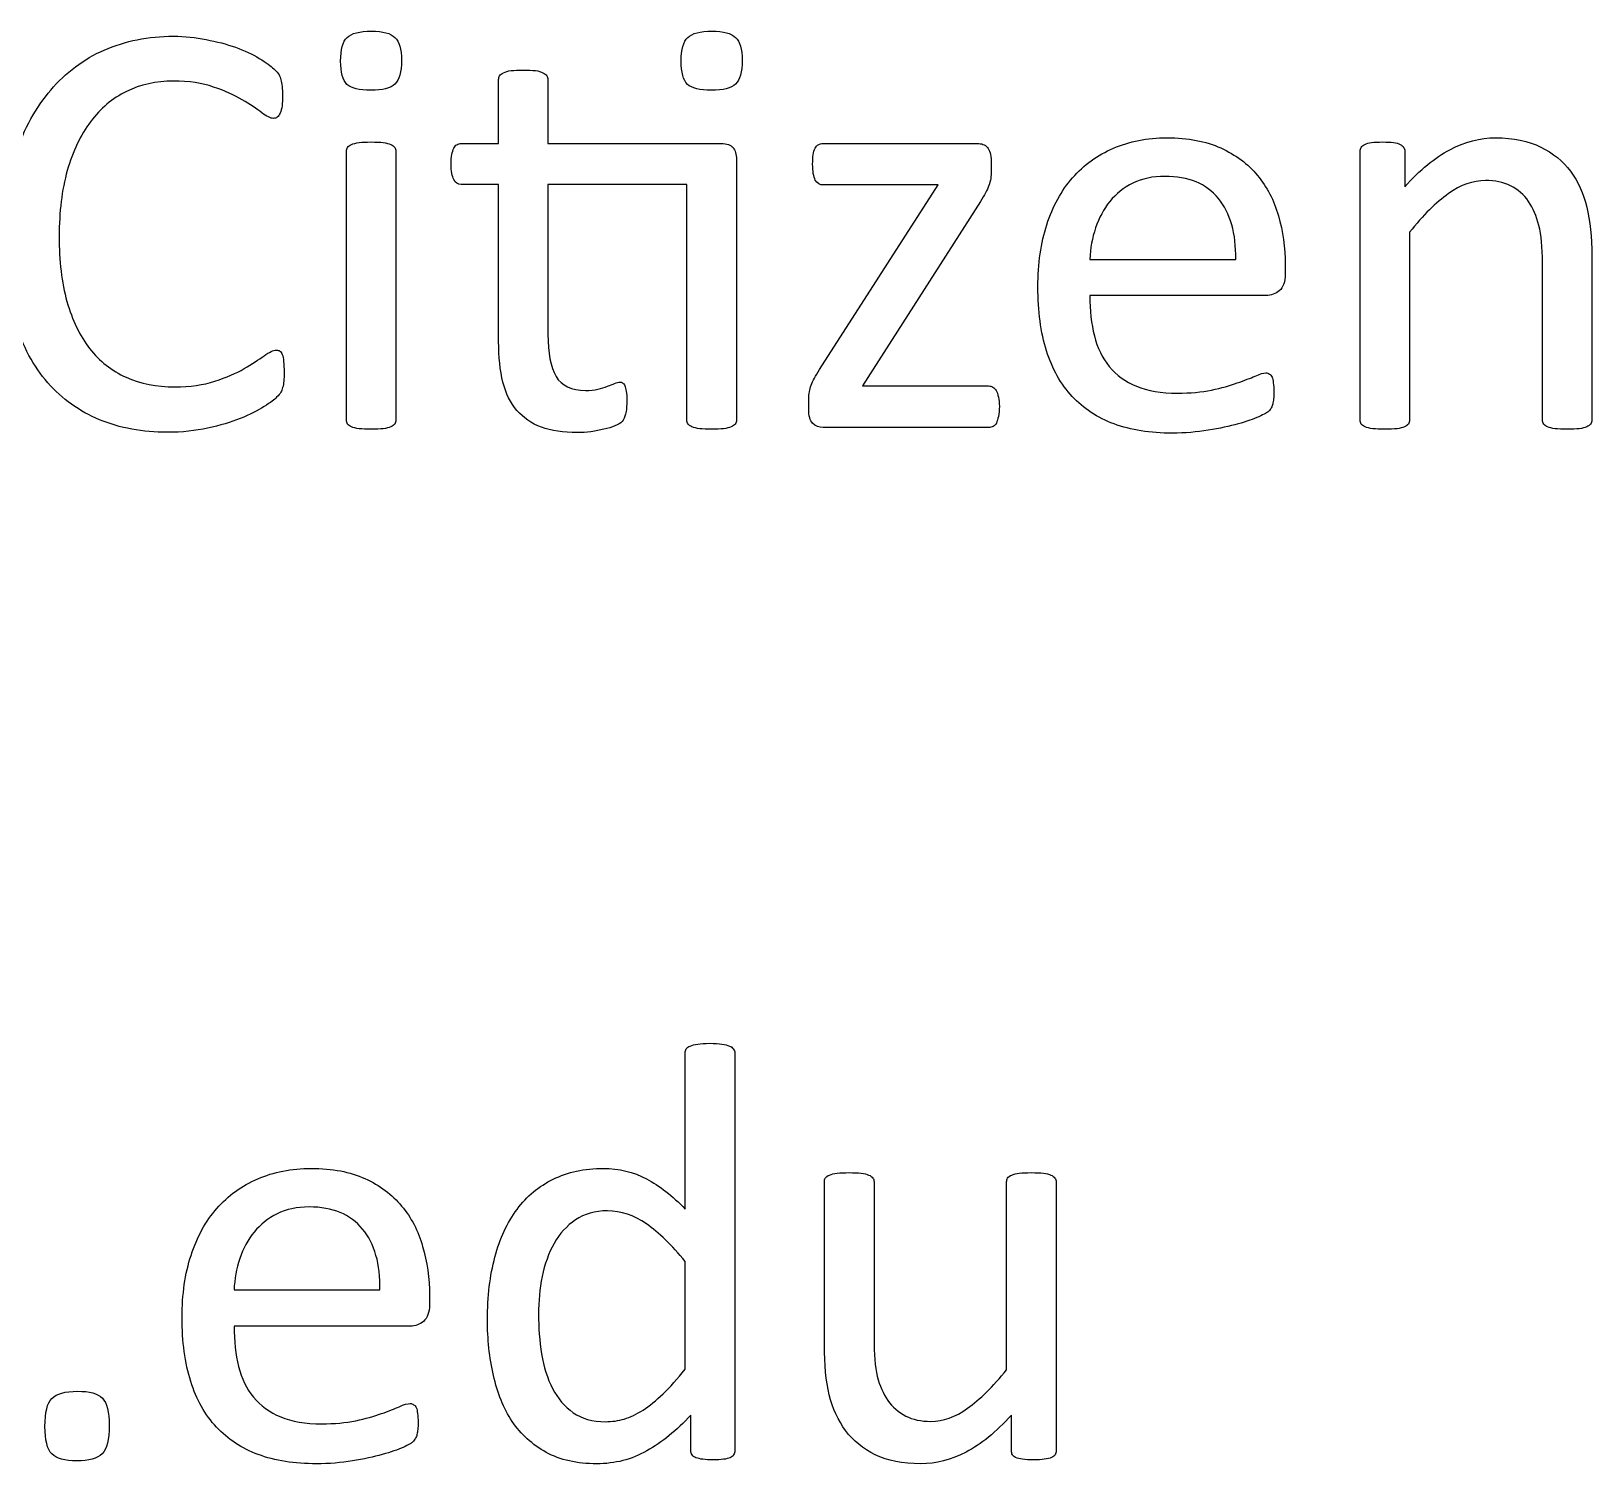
# Model space of a CAD drawing. Header units: millimetres. Extents: x 17.6 to 67.9, y 12.5 to 44.1.
# Drawn here: x 48.48 to 57.48, y 20.86 to 29.13 of the extents above; entities that cross this region are included whole.
import ezdxf

# ---------------------------------------------------------------- set-up
doc = ezdxf.new("R2010")
doc.units = ezdxf.units.MM
doc.layers.get('0').update_dxf_attribs({"linetype": 'CONTINUOUS'})

msp = doc.modelspace()

# ---------------------------------------------------------------- linework, layer by layer
at = {"color": 7}
for points in [[(50.616819, 28.959089)], [(52.58052, 28.959089)], [(52.000024, 28.480222)], [(54.063612, 26.962665)], [(48.931238, 21.085023)]]:
    msp.add_lwpolyline(points, close=True, dxfattribs=at)
for points in [[(50.961423, 28.480219), (51.176741, 28.480219), (51.176741, 28.848843)], [(51.460922, 28.848843), (51.460922, 28.480219), (52.458219, 28.480222)], [(50.299907, 26.885147), (50.299907, 28.435436)], [(50.58409, 28.435436), (50.58409, 26.885147)], [(53.047329, 28.480223), (53.936163, 28.480223)], [(56.144544, 26.885147), (56.144544, 28.435436)], [(56.401174, 28.435436), (56.401174, 28.230453)], [(52.547788, 28.388926), (52.547788, 26.885146)], [(54.017125, 28.378594), (54.017125, 28.323473)], [(51.17673, 27.338174), (51.17673, 28.244232), (50.95969, 28.244232)], [(52.261887, 26.885146), (52.261887, 28.244233), (51.460903, 28.244233), (51.460903, 27.379516)], [(53.026663, 27.17626), (53.710513, 28.240791), (53.047332, 28.240791)], [(53.955112, 28.146051), (53.274707, 27.081519), (54.00162, 27.081519)], [(56.428728, 27.968627), (56.428728, 26.885147)], [(54.585558, 27.811875), (55.426161, 27.811875)], [(57.479486, 27.830823), (57.479433, 26.885147)], [(55.711956, 27.779145), (55.712101, 27.727471)], [(57.195255, 26.885147), (57.195255, 27.792927)], [(55.60186, 27.603448), (54.585558, 27.603448)], [(49.939721, 27.157307), (49.939859, 27.157309)], [(52.96465, 26.947161), (52.96465, 27.005728)], [(54.00161, 26.842085), (53.047321, 26.842085)], [(52.252341, 22.333867), (52.252341, 23.234757)], [(52.538266, 23.234757), (52.538244, 20.94033)], [(53.055037, 21.55011), (53.055037, 22.490618)], [(53.340937, 22.490618), (53.340937, 21.588006)], [(54.105742, 21.40714), (54.105742, 22.490618)], [(54.391667, 22.490618), (54.391701, 20.94033)], [(52.252307, 21.410584), (52.252301, 22.030699)], [(49.651262, 21.867058), (50.491862, 21.867058)], [(50.777662, 21.834353), (50.777805, 21.782653)], [(50.667561, 21.65863), (49.651262, 21.65863)], [(52.28507, 20.94033), (52.28507, 21.145313)], [(54.133349, 20.94033), (54.133349, 21.145313)]]:
    msp.add_lwpolyline(points, dxfattribs=at)
for points in [[(48.902772, 29.019377), (49.023349, 29.072202), (49.156559, 29.098614), (49.302401, 29.098614)], [(49.302401, 29.098614), (49.366711, 29.098614), (49.429297, 29.092299), (49.49016, 29.079667)], [(49.49016, 29.079667), (49.551023, 29.068185), (49.607293, 29.053256), (49.658969, 29.034881)], [(50.265421, 28.955644), (50.265421, 29.022249), (50.278053, 29.06761), (50.303317, 29.091725)], [(50.303317, 29.091725), (50.328581, 29.115841), (50.37509, 29.127898), (50.442842, 29.127898)], [(50.442842, 29.127898), (50.509447, 29.127898), (50.554807, 29.115841), (50.578923, 29.091725)], [(50.578923, 29.091725), (50.604187, 29.068758), (50.616819, 29.024546), (50.616819, 28.959089)], [(52.229121, 28.955644), (52.229121, 29.022249), (52.241753, 29.06761), (52.267017, 29.091725)], [(52.267017, 29.091725), (52.292282, 29.115841), (52.33879, 29.127898), (52.406543, 29.127898)], [(52.406543, 29.127898), (52.473147, 29.127898), (52.518507, 29.115841), (52.542623, 29.091725)], [(52.542623, 29.091725), (52.567887, 29.068758), (52.58052, 29.024546), (52.58052, 28.959089)], [(48.594437, 28.788557), (48.680564, 28.889612), (48.783342, 28.966553), (48.902772, 29.019377)], [(49.658969, 29.034881), (49.710644, 29.016508), (49.756578, 28.995263), (49.796772, 28.971147)], [(49.796772, 28.971147), (49.836964, 28.947032), (49.864525, 28.926935), (49.879454, 28.910858)], [(49.879454, 28.910858), (49.895524, 28.895929), (49.905858, 28.884445), (49.910458, 28.876407)], [(50.301595, 28.821286), (50.277479, 28.845401), (50.265421, 28.890188), (50.265421, 28.955644)], [(50.616819, 28.959089), (50.616819, 28.892484), (50.604187, 28.847124), (50.578923, 28.823008)], [(51.1819, 28.871238), (51.186486, 28.878127), (51.193948, 28.883869), (51.204284, 28.888462)], [(51.204284, 28.888462), (51.215767, 28.894204), (51.230696, 28.898223), (51.24907, 28.900519)], [(51.24907, 28.900519), (51.267445, 28.902816), (51.290412, 28.903964), (51.317973, 28.903964)], [(51.317973, 28.903964), (51.346682, 28.903964), (51.370223, 28.902816), (51.388595, 28.900519)], [(51.388595, 28.900519), (51.40697, 28.898223), (51.421324, 28.894204), (51.431659, 28.888462)], [(51.431659, 28.888462), (51.441995, 28.883869), (51.449457, 28.878127), (51.454043, 28.871238)], [(52.265295, 28.821286), (52.241179, 28.845401), (52.229121, 28.890188), (52.229121, 28.955644)], [(52.58052, 28.959089), (52.58052, 28.892484), (52.567887, 28.847124), (52.542623, 28.823008)], [(49.300676, 28.840233), (49.201917, 28.840233), (49.111771, 28.820137), (49.030237, 28.779944)], [(49.533221, 28.805782), (49.468911, 28.82875), (49.391396, 28.840233), (49.300676, 28.840233)], [(49.698585, 28.731713), (49.653798, 28.759274), (49.598677, 28.783964), (49.533221, 28.805782)], [(49.910458, 28.876407), (49.915044, 28.868369), (49.918493, 28.858608), (49.920804, 28.847124)], [(49.920804, 28.847124), (49.924243, 28.83679), (49.926536, 28.824158), (49.927683, 28.809228)], [(49.927683, 28.809228), (49.929976, 28.794299), (49.931122, 28.776499), (49.931122, 28.755829)], [(50.439397, 28.786835), (50.372793, 28.786835), (50.326859, 28.798318), (50.301595, 28.821286)], [(50.578923, 28.823008), (50.553659, 28.798893), (50.50715, 28.786835), (50.439397, 28.786835)], [(51.176741, 28.848843), (51.176741, 28.856881), (51.178461, 28.864346), (51.1819, 28.871238)], [(51.454043, 28.871238), (51.458629, 28.864348), (51.460922, 28.856883), (51.460922, 28.848843)], [(52.403098, 28.786835), (52.336493, 28.786835), (52.290559, 28.798318), (52.265295, 28.821286)], [(52.542623, 28.823008), (52.517359, 28.798893), (52.470851, 28.786835), (52.403098, 28.786835)], [(48.392898, 28.421655), (48.44113, 28.566348), (48.50831, 28.688649), (48.594437, 28.788557)], [(49.030237, 28.779944), (48.949852, 28.7409), (48.88095, 28.682908), (48.823532, 28.605967)], [(49.810549, 28.657644), (49.78184, 28.680611), (49.744519, 28.705301), (49.698585, 28.731713)], [(49.931122, 28.755829), (49.931122, 28.732862), (49.929976, 28.71334), (49.927683, 28.697263)], [(49.877729, 28.624915), (49.86166, 28.624915), (49.839267, 28.635825), (49.810549, 28.657644)], [(49.900113, 28.631805), (49.894363, 28.627212), (49.886902, 28.624915), (49.877729, 28.624915)], [(49.917338, 28.655922), (49.912751, 28.645587), (49.90701, 28.637548), (49.900113, 28.631805)], [(49.927683, 28.697263), (49.92539, 28.681187), (49.921941, 28.667406), (49.917338, 28.655922)], [(48.823532, 28.605967), (48.766113, 28.529027), (48.721327, 28.434861), (48.689173, 28.32347)], [(50.299907, 28.435436), (50.299907, 28.443474), (50.301626, 28.450938), (50.305066, 28.457828)], [(50.305066, 28.457828), (50.309652, 28.464718), (50.317113, 28.470459), (50.32745, 28.475052)], [(50.32745, 28.475052), (50.338933, 28.479645), (50.353861, 28.48309), (50.372236, 28.485387)], [(50.372236, 28.485387), (50.39061, 28.487683), (50.413578, 28.488832), (50.441138, 28.488832)], [(50.441138, 28.488832), (50.469847, 28.488832), (50.493389, 28.487683), (50.511764, 28.485387)], [(50.511764, 28.485387), (50.530136, 28.48309), (50.544491, 28.479645), (50.554827, 28.475052)], [(50.554827, 28.475052), (50.565164, 28.470459), (50.572625, 28.464718), (50.577211, 28.457828)], [(50.577211, 28.457828), (50.581797, 28.450938), (50.58409, 28.443474), (50.58409, 28.435436)], [(50.906284, 28.416486), (50.909723, 28.431416), (50.913745, 28.443474), (50.918349, 28.45266)], [(50.918349, 28.45266), (50.922935, 28.462995), (50.928676, 28.469884), (50.935573, 28.473329)], [(50.935573, 28.473329), (50.943617, 28.477922), (50.952233, 28.480219), (50.961423, 28.480219)], [(52.458219, 28.480222), (52.492669, 28.480222), (52.516211, 28.472183), (52.528844, 28.456105)], [(52.528844, 28.456105), (52.541473, 28.441178), (52.547788, 28.418785), (52.547788, 28.388926)], [(52.990481, 28.414768), (52.992774, 28.430844), (52.996222, 28.443476), (53.000826, 28.452664)], [(53.000826, 28.452664), (53.006576, 28.462999), (53.012891, 28.469889), (53.01977, 28.473334)], [(53.01977, 28.473334), (53.027814, 28.477927), (53.037, 28.480223), (53.047329, 28.480223)], [(53.936163, 28.480223), (53.948792, 28.480223), (53.959702, 28.478501), (53.968891, 28.475056)], [(53.968891, 28.475056), (53.979228, 28.471611), (53.987844, 28.46587), (53.994741, 28.457832)], [(53.994741, 28.457832), (54.001638, 28.449794), (54.006806, 28.439458), (54.010246, 28.426826)], [(54.485506, 28.282127), (54.550962, 28.356771), (54.629625, 28.413615), (54.721493, 28.452659)], [(54.721493, 28.452659), (54.813364, 28.492852), (54.916143, 28.512948), (55.029831, 28.512948)], [(55.029831, 28.512948), (55.151557, 28.512948), (55.254909, 28.493426), (55.339888, 28.454382)], [(55.339888, 28.454382), (55.426015, 28.415337), (55.49664, 28.362513), (55.551761, 28.295908)], [(56.144544, 28.435436), (56.144544, 28.444623), (56.146264, 28.452086), (56.149704, 28.457828)], [(56.149704, 28.457828), (56.153143, 28.464718), (56.160031, 28.470459), (56.170368, 28.475052)], [(56.170368, 28.475052), (56.180704, 28.480794), (56.19391, 28.484239), (56.209986, 28.485387)], [(56.209986, 28.485387), (56.226055, 28.487683), (56.247301, 28.488832), (56.273722, 28.488832)], [(56.273722, 28.488832), (56.298986, 28.488832), (56.319656, 28.487683), (56.335732, 28.485387)], [(56.335732, 28.485387), (56.352965, 28.48424), (56.366172, 28.480795), (56.375351, 28.475052)], [(56.375351, 28.475052), (56.384541, 28.470459), (56.390856, 28.464718), (56.394295, 28.457828)], [(56.394295, 28.457828), (56.398881, 28.452086), (56.401174, 28.444623), (56.401174, 28.435436)], [(56.401174, 28.230453), (56.48845, 28.328064), (56.575151, 28.399263), (56.661278, 28.444049)], [(56.661278, 28.444049), (56.748554, 28.489983), (56.836403, 28.512951), (56.924827, 28.512951)], [(56.924827, 28.512951), (57.02818, 28.512951), (57.114882, 28.495151), (57.184931, 28.459552)], [(57.184931, 28.459552), (57.256129, 28.425101), (57.313547, 28.378592), (57.357185, 28.320026)], [(50.902844, 28.361365), (50.902844, 28.383184), (50.903991, 28.401558), (50.906284, 28.416486)], [(50.918349, 28.271793), (50.908012, 28.290167), (50.902844, 28.320024), (50.902844, 28.361365)], [(52.987041, 28.361369), (52.987041, 28.38204), (52.988188, 28.39984), (52.990481, 28.414768)], [(53.002546, 28.268352), (52.992209, 28.287874), (52.987041, 28.31888), (52.987041, 28.361369)], [(54.010246, 28.426826), (54.014832, 28.414195), (54.017125, 28.398118), (54.017125, 28.378594)], [(48.689173, 28.32347), (48.658168, 28.213227), (48.642665, 28.086908), (48.642665, 27.944511)], [(50.95969, 28.244232), (50.942474, 28.244232), (50.928694, 28.253419), (50.918349, 28.271793)], [(53.047332, 28.240791), (53.028959, 28.240791), (53.014031, 28.249978), (53.002546, 28.268352)], [(54.013685, 28.278687), (54.011392, 28.264906), (54.007944, 28.251125), (54.00334, 28.237346)], [(54.017125, 28.323473), (54.017125, 28.307395), (54.015978, 28.292467), (54.013685, 28.278687)], [(54.337366, 28.011688), (54.371818, 28.118486), (54.421198, 28.208632), (54.485506, 28.282127)], [(55.017917, 28.290742), (54.947867, 28.290742), (54.88643, 28.277536), (54.833605, 28.251124)], [(55.326252, 28.163274), (55.257351, 28.248253), (55.154572, 28.290742), (55.017917, 28.290742)], [(55.551761, 28.295908), (55.606883, 28.230451), (55.647075, 28.152937), (55.672337, 28.063364)], [(56.866256, 28.266627), (56.795057, 28.266627), (56.723858, 28.241363), (56.652661, 28.190835)], [(57.010949, 28.235621), (56.969607, 28.256291), (56.921376, 28.266627), (56.866256, 28.266627)], [(57.357185, 28.320026), (57.400822, 28.261459), (57.431828, 28.192557), (57.450202, 28.113321)], [(53.984396, 28.196005), (53.976353, 28.181077), (53.966591, 28.164426), (53.955112, 28.146051)], [(54.00334, 28.237346), (53.998754, 28.224715), (53.992439, 28.210934), (53.984396, 28.196005)], [(54.833605, 28.251124), (54.78078, 28.224712), (54.736569, 28.189686), (54.70097, 28.146049)], [(56.652661, 28.190835), (56.581461, 28.140307), (56.506817, 28.066238), (56.428728, 27.968627)], [(57.1143, 28.146049), (57.087888, 28.185093), (57.053437, 28.214951), (57.010949, 28.235621)], [(54.70097, 28.146049), (54.665371, 28.102411), (54.63781, 28.051309), (54.618287, 27.992743)], [(55.426161, 27.811875), (55.4296, 27.961163), (55.396297, 28.078295), (55.326252, 28.163274)], [(57.174591, 28.006523), (57.160815, 28.060496), (57.140718, 28.107004), (57.1143, 28.146049)], [(57.450202, 28.113321), (57.469725, 28.035232), (57.479486, 27.941066), (57.479486, 27.830823)], [(54.28569, 27.653399), (54.28569, 27.786609), (54.302916, 27.906039), (54.337366, 28.011688)], [(54.618287, 27.992743), (54.598765, 27.935324), (54.587855, 27.875035), (54.585558, 27.811875)], [(55.672337, 28.063364), (55.69875, 27.97494), (55.711956, 27.8802), (55.711956, 27.779145)], [(57.195255, 27.792927), (57.195255, 27.881351), (57.188367, 27.95255), (57.174591, 28.006523)], [(48.642665, 27.944511), (48.642665, 27.803262), (48.657594, 27.678091), (48.687451, 27.568996)], [(55.712101, 27.727471), (55.712101, 27.682685), (55.700618, 27.65053), (55.677653, 27.631008)], [(54.335644, 27.284775), (54.302341, 27.390424), (54.28569, 27.513299), (54.28569, 27.653399)], [(55.677653, 27.631008), (55.655833, 27.612635), (55.630569, 27.603448), (55.60186, 27.603448)], [(48.687451, 27.568996), (48.718457, 27.46105), (48.762094, 27.37033), (48.818364, 27.296834)], [(54.585558, 27.603448), (54.585558, 27.51732), (54.594175, 27.439806), (54.611408, 27.370904)], [(48.57721, 27.100464), (48.495677, 27.19463), (48.432518, 27.310614), (48.387731, 27.448418)], [(51.460903, 27.379516), (51.460903, 27.272718), (51.476406, 27.191759), (51.507412, 27.136637)], [(54.611408, 27.370904), (54.628641, 27.302002), (54.657351, 27.242862), (54.697535, 27.193482)], [(48.818364, 27.296834), (48.875782, 27.224488), (48.945833, 27.169366), (49.028515, 27.13147)], [(49.824329, 27.255493), (49.854186, 27.277312), (49.877728, 27.288222), (49.894954, 27.288222)], [(49.894954, 27.288222), (49.902997, 27.288222), (49.909885, 27.286499), (49.915618, 27.283054)], [(49.915618, 27.283054), (49.92135, 27.279609), (49.925945, 27.272719), (49.929403, 27.262382)], [(51.200834, 27.103908), (51.184765, 27.170513), (51.17673, 27.248602), (51.17673, 27.338174)], [(54.483784, 27.021226), (54.418328, 27.091276), (54.368948, 27.179125), (54.335644, 27.284775)], [(49.54011, 27.109077), (49.606715, 27.130896), (49.662985, 27.155012), (49.70892, 27.181424)], [(49.70892, 27.181424), (49.756002, 27.208985), (49.794471, 27.233674), (49.824329, 27.255493)], [(49.929403, 27.262382), (49.932842, 27.253196), (49.935135, 27.23999), (49.936282, 27.222764)], [(49.936282, 27.222764), (49.938575, 27.205538), (49.939721, 27.183719), (49.939721, 27.157307)], [(52.997379, 27.126306), (53.005422, 27.141235), (53.015183, 27.157886), (53.026663, 27.17626)], [(54.697535, 27.193482), (54.737727, 27.144103), (54.789977, 27.106207), (54.854285, 27.079795)], [(48.87521, 26.886869), (48.759225, 26.9351), (48.659892, 27.006298), (48.57721, 27.100464)], [(49.028515, 27.13147), (49.111197, 27.094723), (49.204788, 27.076349), (49.309288, 27.076349)], [(49.309288, 27.076349), (49.397714, 27.076349), (49.474654, 27.087258), (49.54011, 27.109077)], [(49.938007, 27.109078), (49.936772, 27.095298), (49.934479, 27.08324), (49.931128, 27.072904)], [(49.939859, 27.157309), (49.939859, 27.138935), (49.939242, 27.122858), (49.938007, 27.109078)], [(51.281794, 26.940267), (51.245047, 26.983905), (51.21806, 27.038452), (51.200834, 27.103908)], [(51.507412, 27.136637), (51.539566, 27.082664), (51.59641, 27.055678), (51.677944, 27.055678)], [(51.80369, 27.079792), (51.819759, 27.085533), (51.833539, 27.090701), (51.845031, 27.095294)], [(51.845031, 27.095294), (51.856514, 27.101035), (51.866849, 27.103906), (51.876037, 27.103906)], [(51.876037, 27.103906), (51.88177, 27.103906), (51.886938, 27.102184), (51.891542, 27.098739)], [(51.891542, 27.098739), (51.897292, 27.096442), (51.901314, 27.091275), (51.903607, 27.083237)], [(52.968089, 27.048791), (52.970382, 27.061424), (52.973831, 27.074056), (52.978434, 27.086687)], [(52.978434, 27.086687), (52.98302, 27.099318), (52.989335, 27.112525), (52.997379, 27.126306)], [(55.286643, 27.0574), (55.344062, 27.070033), (55.393442, 27.083814), (55.434784, 27.098741)], [(55.434784, 27.098741), (55.477272, 27.113671), (55.511723, 27.126877), (55.538135, 27.13836)], [(55.538135, 27.13836), (55.565696, 27.150991), (55.586367, 27.157307), (55.600148, 27.157307)], [(55.600148, 27.157307), (55.608192, 27.157307), (55.61508, 27.15501), (55.620812, 27.150417)], [(55.620812, 27.150417), (55.627709, 27.146972), (55.632877, 27.141231), (55.636317, 27.133192)], [(55.636317, 27.133192), (55.639756, 27.125154), (55.642049, 27.113671), (55.643196, 27.098742)], [(55.643196, 27.098742), (55.645489, 27.08496), (55.646636, 27.067735), (55.646636, 27.047065)], [(49.896679, 27.01606), (49.885196, 27.004577), (49.86108, 26.986778), (49.824331, 26.962661)], [(49.920782, 27.045344), (49.916196, 27.037306), (49.908162, 27.027545), (49.896679, 27.01606)], [(49.931128, 27.072904), (49.928835, 27.06257), (49.925386, 27.053383), (49.920782, 27.045344)], [(51.677944, 27.055678), (51.704356, 27.055678), (51.727898, 27.057974), (51.748569, 27.062568)], [(51.748569, 27.062568), (51.769238, 27.068309), (51.787612, 27.07405), (51.80369, 27.079792)], [(51.903607, 27.083237), (51.907047, 27.075199), (51.909922, 27.064289), (51.912232, 27.050509)], [(51.915672, 26.998832), (51.915672, 26.96553), (51.913379, 26.939117), (51.908793, 26.919595)], [(51.912232, 27.050509), (51.914525, 27.036727), (51.915672, 27.019502), (51.915672, 26.998832)], [(52.96465, 27.005728), (52.96465, 27.021805), (52.965796, 27.03616), (52.968089, 27.048791)], [(54.00162, 27.081519), (54.01081, 27.081519), (54.018845, 27.079223), (54.025724, 27.07463)], [(54.025724, 27.07463), (54.033767, 27.071185), (54.040082, 27.064869), (54.044668, 27.055683)], [(54.044668, 27.055683), (54.050418, 27.046496), (54.055013, 27.033864), (54.058453, 27.017787)], [(54.058453, 27.017787), (54.061893, 27.002859), (54.063612, 26.984485), (54.063612, 26.962665)], [(54.724938, 26.862752), (54.629625, 26.898351), (54.54924, 26.951176), (54.483784, 27.021226)], [(54.854285, 27.079795), (54.918595, 27.053382), (54.997258, 27.040176), (55.090275, 27.040176)], [(55.090275, 27.040176), (55.163769, 27.040176), (55.229225, 27.045917), (55.286643, 27.0574)], [(55.644783, 27.007447), (55.643549, 26.997112), (55.641829, 26.987351), (55.639624, 26.978164)], [(55.646636, 27.047065), (55.646636, 27.032136), (55.646018, 27.01893), (55.644783, 27.007447)], [(49.824331, 26.962661), (49.787584, 26.939694), (49.74165, 26.916727), (49.686528, 26.89376)], [(51.423042, 26.843804), (51.365623, 26.865623), (51.318541, 26.897777), (51.281794, 26.940267)], [(51.908793, 26.919595), (51.904207, 26.901221), (51.897319, 26.886867), (51.888129, 26.876532)], [(52.987033, 26.866202), (52.972111, 26.88228), (52.96465, 26.909266), (52.96465, 26.947161)], [(54.058469, 26.905818), (54.055029, 26.89089), (54.051008, 26.878258), (54.046404, 26.867922)], [(54.063628, 26.962661), (54.063628, 26.940843), (54.061908, 26.921895), (54.058469, 26.905818)], [(55.560373, 26.904092), (55.529368, 26.89031), (55.489175, 26.87653), (55.439795, 26.86275)], [(55.615494, 26.935097), (55.609761, 26.929356), (55.591388, 26.919021), (55.560373, 26.904092)], [(55.630999, 26.955769), (55.627559, 26.94888), (55.622391, 26.941989), (55.615494, 26.935097)], [(55.639624, 26.978164), (55.638389, 26.970126), (55.635514, 26.962661), (55.630999, 26.955769)], [(49.267952, 26.814522), (49.123257, 26.814522), (48.992343, 26.838637), (48.87521, 26.886869)], [(49.498772, 26.838638), (49.428721, 26.822561), (49.351781, 26.814522), (49.267952, 26.814522)], [(49.686528, 26.89376), (49.632555, 26.871941), (49.56997, 26.853567), (49.498772, 26.838638)], [(50.305066, 26.861033), (50.301626, 26.867923), (50.299907, 26.875961), (50.299907, 26.885147)], [(50.32745, 26.845531), (50.317113, 26.850124), (50.309652, 26.855291), (50.305066, 26.861033)], [(50.372236, 26.835196), (50.353863, 26.837493), (50.338934, 26.840938), (50.32745, 26.845531)], [(50.441138, 26.831751), (50.413578, 26.831751), (50.39061, 26.8329), (50.372236, 26.835196)], [(50.511764, 26.835196), (50.493389, 26.8329), (50.469847, 26.831751), (50.441138, 26.831751)], [(50.554827, 26.845531), (50.544491, 26.840938), (50.530136, 26.837493), (50.511764, 26.835196)], [(50.577211, 26.861033), (50.572625, 26.855291), (50.565164, 26.850124), (50.554827, 26.845531)], [(50.58409, 26.885147), (50.58409, 26.875961), (50.581797, 26.867923), (50.577211, 26.861033)], [(51.629747, 26.812799), (51.549362, 26.812799), (51.48046, 26.823134), (51.423042, 26.843804)], [(51.708985, 26.817966), (51.682572, 26.814521), (51.65616, 26.812799), (51.629747, 26.812799)], [(51.783052, 26.831746), (51.760086, 26.826004), (51.735397, 26.821411), (51.708985, 26.817966)], [(51.846788, 26.850692), (51.828413, 26.842654), (51.807168, 26.836339), (51.783052, 26.831746)], [(51.888129, 26.876532), (51.878939, 26.867345), (51.865159, 26.858732), (51.846788, 26.850692)], [(52.268766, 26.861032), (52.26418, 26.867922), (52.261887, 26.87596), (52.261887, 26.885146)], [(52.29115, 26.84553), (52.280814, 26.850123), (52.273352, 26.85529), (52.268766, 26.861032)], [(52.335936, 26.835195), (52.317563, 26.837492), (52.302635, 26.840937), (52.29115, 26.84553)], [(52.406561, 26.83175), (52.377852, 26.83175), (52.354311, 26.832899), (52.335936, 26.835195)], [(52.473742, 26.835195), (52.455367, 26.832899), (52.432974, 26.83175), (52.406561, 26.83175)], [(52.516805, 26.84553), (52.506469, 26.840937), (52.492114, 26.837492), (52.473742, 26.835195)], [(52.540909, 26.861032), (52.536323, 26.85529), (52.528288, 26.850123), (52.516805, 26.84553)], [(52.547788, 26.885146), (52.547788, 26.87596), (52.545495, 26.867922), (52.540909, 26.861032)], [(53.047321, 26.842085), (53.023205, 26.842085), (53.003109, 26.850124), (52.987033, 26.866202)], [(54.02746, 26.847252), (54.019416, 26.843807), (54.0108, 26.842085), (54.00161, 26.842085)], [(54.046404, 26.867922), (54.041818, 26.858735), (54.035503, 26.851845), (54.02746, 26.847252)], [(55.060835, 26.809353), (54.933367, 26.809353), (54.821402, 26.827152), (54.724938, 26.862752)], [(55.267541, 26.826577), (55.203233, 26.815094), (55.134331, 26.809353), (55.060835, 26.809353)], [(55.439795, 26.86275), (55.390415, 26.848969), (55.332997, 26.836911), (55.267541, 26.826577)], [(56.149704, 26.861033), (56.146264, 26.867923), (56.144544, 26.875961), (56.144544, 26.885147)], [(56.172087, 26.845531), (56.161751, 26.850124), (56.15429, 26.855291), (56.149704, 26.861033)], [(56.216873, 26.835196), (56.198501, 26.837493), (56.183572, 26.840938), (56.172087, 26.845531)], [(56.285776, 26.831751), (56.258215, 26.831751), (56.235248, 26.8329), (56.216873, 26.835196)], [(56.356401, 26.835196), (56.338027, 26.8329), (56.314485, 26.831751), (56.285776, 26.831751)], [(56.399465, 26.845531), (56.389129, 26.840938), (56.374774, 26.837493), (56.356401, 26.835196)], [(56.421849, 26.861033), (56.417263, 26.855291), (56.409801, 26.850124), (56.399465, 26.845531)], [(56.428728, 26.885147), (56.428728, 26.875961), (56.426435, 26.867923), (56.421849, 26.861033)], [(57.202134, 26.861033), (57.197548, 26.867923), (57.195255, 26.875961), (57.195255, 26.885147)], [(57.224518, 26.845531), (57.214182, 26.850124), (57.20672, 26.855291), (57.202134, 26.861033)], [(57.267581, 26.835196), (57.249207, 26.837493), (57.234853, 26.840938), (57.224518, 26.845531)], [(57.338207, 26.831751), (57.309498, 26.831751), (57.285956, 26.8329), (57.267581, 26.835196)], [(57.407107, 26.835196), (57.388732, 26.8329), (57.365766, 26.831751), (57.338207, 26.831751)], [(57.45017, 26.845531), (57.439834, 26.840938), (57.42548, 26.837493), (57.407107, 26.835196)], [(57.472554, 26.861033), (57.467968, 26.855291), (57.460507, 26.850124), (57.45017, 26.845531)], [(57.479433, 26.885147), (57.479433, 26.875961), (57.47714, 26.867923), (57.472554, 26.861033)], [(52.252341, 23.234757), (52.252341, 23.242795), (52.254061, 23.25026), (52.2575, 23.257151)], [(52.2575, 23.257151), (52.262086, 23.265189), (52.270121, 23.270931), (52.281604, 23.274376)], [(52.281604, 23.274376), (52.293087, 23.278969), (52.307441, 23.282414), (52.324667, 23.28471)], [(52.324667, 23.28471), (52.343042, 23.288155), (52.36601, 23.289878), (52.39357, 23.289878)], [(52.39357, 23.289878), (52.422279, 23.289878), (52.44582, 23.288155), (52.464193, 23.28471)], [(52.464193, 23.28471), (52.482567, 23.282414), (52.496922, 23.278969), (52.507256, 23.274376)], [(52.507256, 23.274376), (52.517593, 23.270931), (52.525054, 23.265189), (52.52964, 23.257151)], [(52.52964, 23.257151), (52.53539, 23.250261), (52.538266, 23.242797), (52.538266, 23.234757)], [(49.55121, 22.337336), (49.616666, 22.41198), (49.695329, 22.468824), (49.7872, 22.507868)], [(49.7872, 22.507868), (49.879068, 22.548061), (49.981846, 22.568157), (50.095534, 22.568157)], [(50.095534, 22.568157), (50.21726, 22.568157), (50.320613, 22.548635), (50.405592, 22.50959)], [(50.405592, 22.50959), (50.491719, 22.470546), (50.562343, 22.417721), (50.617465, 22.351116)], [(51.28255, 22.332144), (51.33882, 22.407936), (51.408296, 22.465928), (51.490979, 22.506121)], [(51.490979, 22.506121), (51.574809, 22.547462), (51.671271, 22.568133), (51.780364, 22.568133)], [(51.780364, 22.568133), (51.871086, 22.568133), (51.953768, 22.548036), (52.028411, 22.507844)], [(52.028411, 22.507844), (52.104203, 22.468799), (52.178847, 22.410807), (52.252341, 22.333867)], [(53.055037, 22.490618), (53.055037, 22.499805), (53.056756, 22.507269), (53.060196, 22.51301)], [(53.060196, 22.51301), (53.064782, 22.5199), (53.072817, 22.525641), (53.084299, 22.530234)], [(53.084299, 22.530234), (53.095782, 22.535976), (53.110711, 22.539421), (53.129085, 22.540569)], [(53.129085, 22.540569), (53.14746, 22.542866), (53.170427, 22.544014), (53.197988, 22.544014)], [(53.197988, 22.544014), (53.225549, 22.544014), (53.248517, 22.542866), (53.266891, 22.540569)], [(53.266891, 22.540569), (53.285264, 22.539423), (53.299618, 22.535978), (53.309955, 22.530234)], [(53.309955, 22.530234), (53.321438, 22.525641), (53.329472, 22.5199), (53.334058, 22.51301)], [(53.334058, 22.51301), (53.338644, 22.507269), (53.340937, 22.499805), (53.340937, 22.490618)], [(54.105742, 22.490618), (54.105742, 22.499805), (54.107462, 22.507269), (54.110901, 22.51301)], [(54.110901, 22.51301), (54.115487, 22.5199), (54.123522, 22.525641), (54.135005, 22.530234)], [(54.135005, 22.530234), (54.146488, 22.535976), (54.160842, 22.539421), (54.178068, 22.540569)], [(54.178068, 22.540569), (54.196441, 22.542866), (54.219982, 22.544014), (54.248691, 22.544014)], [(54.248691, 22.544014), (54.276252, 22.544014), (54.299219, 22.542866), (54.317594, 22.540569)], [(54.317594, 22.540569), (54.335968, 22.539423), (54.350323, 22.535978), (54.360657, 22.530234)], [(54.360657, 22.530234), (54.370994, 22.525641), (54.378455, 22.5199), (54.383041, 22.51301)], [(54.383041, 22.51301), (54.388791, 22.507269), (54.391667, 22.499805), (54.391667, 22.490618)], [(49.403072, 22.066897), (49.437523, 22.173694), (49.486902, 22.263841), (49.55121, 22.337336)], [(50.08362, 22.345925), (50.013569, 22.345925), (49.952131, 22.332718), (49.899306, 22.306306)], [(50.391955, 22.218456), (50.323052, 22.303435), (50.220274, 22.345925), (50.08362, 22.345925)], [(50.617465, 22.351116), (50.672586, 22.28566), (50.712779, 22.208145), (50.738043, 22.118573)], [(51.155082, 22.056537), (51.183791, 22.164483), (51.226281, 22.256352), (51.28255, 22.332144)], [(51.804441, 22.323532), (51.732093, 22.323532), (51.670656, 22.306306), (51.62013, 22.271855)], [(52.028371, 22.24774), (51.957174, 22.298268), (51.88253, 22.323532), (51.804441, 22.323532)], [(49.899306, 22.306306), (49.846481, 22.279894), (49.802269, 22.244869), (49.766671, 22.201231)], [(51.62013, 22.271855), (51.569601, 22.237404), (51.52826, 22.192044), (51.496106, 22.135774)], [(52.252301, 22.030699), (52.175362, 22.126013), (52.100719, 22.19836), (52.028371, 22.24774)], [(49.766671, 22.201231), (49.731072, 22.157593), (49.703511, 22.106491), (49.683988, 22.047925)], [(50.491862, 21.867058), (50.495301, 22.016345), (50.461999, 22.133478), (50.391955, 22.218456)], [(51.496106, 22.135774), (51.465101, 22.079504), (51.442133, 22.01577), (51.427203, 21.944572)], [(49.351396, 21.708608), (49.351396, 21.841818), (49.368622, 21.961247), (49.403072, 22.066897)], [(49.683988, 22.047925), (49.664467, 21.990507), (49.653559, 21.930218), (49.651262, 21.867058)], [(50.738043, 22.118573), (50.764456, 22.030149), (50.777662, 21.935409), (50.777662, 21.834353)], [(51.112019, 21.696526), (51.112019, 21.829736), (51.126373, 21.94974), (51.155082, 22.056537)], [(51.427203, 21.944572), (51.413427, 21.873374), (51.40654, 21.801027), (51.40654, 21.727531)], [(50.777805, 21.782653), (50.777805, 21.737867), (50.766321, 21.705713), (50.743353, 21.686191)], [(49.40135, 21.339983), (49.368048, 21.445633), (49.351396, 21.568508), (49.351396, 21.708608)], [(50.743353, 21.686191), (50.721534, 21.667817), (50.69627, 21.65863), (50.667561, 21.65863)], [(51.14647, 21.374411), (51.123502, 21.476614), (51.112019, 21.583986), (51.112019, 21.696526)], [(51.40654, 21.727531), (51.40654, 21.649442), (51.412281, 21.573077), (51.423764, 21.498434)], [(49.651262, 21.65863), (49.651262, 21.572502), (49.65987, 21.494987), (49.677085, 21.426086)], [(53.082596, 21.262444), (53.064223, 21.341682), (53.055037, 21.43757), (53.055037, 21.55011)], [(53.340937, 21.588006), (53.340937, 21.497286), (53.347252, 21.424365), (53.359882, 21.369243)], [(49.677085, 21.426086), (49.694318, 21.357185), (49.723028, 21.298045), (49.763212, 21.248665)], [(51.423764, 21.498434), (51.436393, 21.42379), (51.457638, 21.357185), (51.487499, 21.298618)], [(49.549487, 21.076434), (49.484031, 21.146484), (49.434652, 21.234333), (49.40135, 21.339983)], [(51.254989, 21.109139), (51.205609, 21.18493), (51.169436, 21.273354), (51.14647, 21.374411)], [(52.124838, 21.267614), (52.165032, 21.306658), (52.207521, 21.354315), (52.252307, 21.410584)], [(53.359882, 21.369243), (53.373657, 21.31527), (53.393753, 21.268762), (53.420169, 21.229718)], [(53.880089, 21.184929), (53.951287, 21.235458), (54.026504, 21.309528), (54.105742, 21.40714)], [(48.56089, 21.079855), (48.56089, 21.161389), (48.574096, 21.215363), (48.600509, 21.241775)], [(48.600509, 21.241775), (48.62807, 21.269336), (48.67745, 21.283116), (48.748649, 21.283116)], [(48.748649, 21.283116), (48.81755, 21.283116), (48.865207, 21.26991), (48.891619, 21.243497)], [(48.891619, 21.243497), (48.918032, 21.217085), (48.931238, 21.16426), (48.931238, 21.085023)], [(49.763212, 21.248665), (49.803406, 21.199285), (49.855657, 21.161388), (49.919965, 21.134976)], [(51.487499, 21.298618), (51.517357, 21.2412), (51.556975, 21.194692), (51.606353, 21.159093)], [(52.00943, 21.174597), (52.046177, 21.198713), (52.084646, 21.229719), (52.124838, 21.267614)], [(53.177338, 21.055739), (53.133699, 21.115455), (53.102118, 21.184357), (53.082596, 21.262444)], [(50.352323, 21.112582), (50.409741, 21.125211), (50.45912, 21.138991), (50.500461, 21.153923)], [(50.500461, 21.153923), (50.542951, 21.168845), (50.577402, 21.182052), (50.603815, 21.193541)], [(50.603815, 21.193541), (50.631376, 21.206171), (50.652046, 21.212486), (50.665825, 21.212486)], [(50.665825, 21.212486), (50.673869, 21.212486), (50.680757, 21.210193), (50.686489, 21.205606)], [(50.686489, 21.205606), (50.693386, 21.202167), (50.698554, 21.196425), (50.701994, 21.188382)], [(50.701994, 21.188382), (50.705433, 21.180339), (50.707726, 21.168855), (50.708873, 21.153931)], [(50.708873, 21.153931), (50.711166, 21.140155), (50.712313, 21.122929), (50.712313, 21.102255)], [(51.606353, 21.159093), (51.655733, 21.124642), (51.717745, 21.107417), (51.792389, 21.107417)], [(51.900908, 21.122922), (51.936507, 21.133258), (51.972681, 21.150483), (52.00943, 21.174597)], [(52.28507, 21.145313), (52.203536, 21.056888), (52.118557, 20.987986), (52.030133, 20.938608)], [(53.420169, 21.229718), (53.44773, 21.191821), (53.482182, 21.161963), (53.523524, 21.140143)], [(53.668216, 21.109139), (53.739414, 21.109139), (53.810038, 21.134403), (53.880089, 21.184929)], [(54.133349, 21.145313), (54.044925, 21.047701), (53.957649, 20.976503), (53.871522, 20.931718)], [(48.600509, 20.92138), (48.574096, 20.947793), (48.56089, 21.000618), (48.56089, 21.079855)], [(48.931238, 21.085023), (48.931238, 21.003489), (48.917458, 20.948941), (48.889897, 20.92138)], [(49.790644, 20.917959), (49.695329, 20.95356), (49.614943, 21.006385), (49.549487, 21.076434)], [(49.919965, 21.134976), (49.984273, 21.108563), (50.062935, 21.095357), (50.155952, 21.095357)], [(50.155952, 21.095357), (50.229448, 21.095357), (50.294905, 21.101099), (50.352323, 21.112582)], [(50.71046, 21.062636), (50.709226, 21.0523), (50.707506, 21.042539), (50.705301, 21.033355)], [(50.712313, 21.102255), (50.712313, 21.087332), (50.711695, 21.074126), (50.71046, 21.062636)], [(51.45136, 20.929995), (51.370974, 20.97478), (51.305517, 21.034495), (51.254989, 21.109139)], [(51.792389, 21.107417), (51.830285, 21.107417), (51.866458, 21.112585), (51.900908, 21.122922)], [(53.347869, 20.916213), (53.277818, 20.950664), (53.220974, 20.997172), (53.177338, 21.055739)], [(53.523524, 21.140143), (53.564864, 21.119474), (53.613095, 21.109139), (53.668216, 21.109139)], [(50.681198, 20.990307), (50.675465, 20.984557), (50.657091, 20.974221), (50.626077, 20.959301)], [(50.696702, 21.010971), (50.693263, 21.004074), (50.688094, 20.997186), (50.681198, 20.990307)], [(50.705301, 21.033355), (50.704066, 21.025311), (50.7012, 21.01785), (50.696702, 21.010971)], [(48.743482, 20.881762), (48.674579, 20.881762), (48.626921, 20.894968), (48.600509, 20.92138)], [(48.889897, 20.92138), (48.863484, 20.894968), (48.814679, 20.881762), (48.743482, 20.881762)], [(50.126541, 20.864561), (49.999072, 20.864561), (49.887106, 20.882361), (49.790644, 20.917959)], [(50.333244, 20.881786), (50.268936, 20.870303), (50.200035, 20.864561), (50.126541, 20.864561)], [(50.505498, 20.917959), (50.45612, 20.904183), (50.398702, 20.892126), (50.333244, 20.881786)], [(50.626077, 20.959301), (50.595071, 20.945525), (50.554878, 20.931744), (50.505498, 20.917959)], [(51.74247, 20.864537), (51.628782, 20.864537), (51.531746, 20.886357), (51.45136, 20.929995)], [(52.030133, 20.938608), (51.942858, 20.889227), (51.84697, 20.864537), (51.74247, 20.864537)], [(52.291949, 20.916226), (52.287363, 20.923123), (52.28507, 20.931158), (52.28507, 20.94033)], [(52.314333, 20.899002), (52.303996, 20.903588), (52.296535, 20.90933), (52.291949, 20.916226)], [(52.353952, 20.890377), (52.337883, 20.89267), (52.324676, 20.895545), (52.314333, 20.899002)], [(52.41424, 20.886937), (52.390124, 20.886937), (52.370028, 20.888084), (52.353952, 20.890377)], [(52.472805, 20.890377), (52.456736, 20.888084), (52.437214, 20.886937), (52.41424, 20.886937)], [(52.510701, 20.899002), (52.501511, 20.895562), (52.488879, 20.892687), (52.472805, 20.890377)], [(52.531365, 20.916226), (52.527926, 20.90933), (52.521038, 20.903588), (52.510701, 20.899002)], [(52.538244, 20.94033), (52.538244, 20.93114), (52.535951, 20.923106), (52.531365, 20.916226)], [(53.609696, 20.864537), (53.506342, 20.864537), (53.419067, 20.881763), (53.347869, 20.916213)], [(53.871522, 20.931718), (53.785395, 20.886931), (53.69812, 20.864537), (53.609696, 20.864537)], [(54.138508, 20.916226), (54.135068, 20.923123), (54.133349, 20.931158), (54.133349, 20.94033)], [(54.157452, 20.900722), (54.148262, 20.905308), (54.141947, 20.910476), (54.138508, 20.916226)], [(54.197071, 20.890377), (54.181002, 20.89267), (54.167796, 20.896118), (54.157452, 20.900722)], [(54.262529, 20.886937), (54.236116, 20.886937), (54.214297, 20.888084), (54.197071, 20.890377)], [(54.322817, 20.890377), (54.306748, 20.888084), (54.286652, 20.886937), (54.262529, 20.886937)], [(54.364158, 20.900722), (54.353821, 20.896136), (54.340041, 20.892687), (54.322817, 20.890377)], [(54.384822, 20.916226), (54.381382, 20.910476), (54.374494, 20.905308), (54.364158, 20.900722)], [(54.391701, 20.94033), (54.391701, 20.93114), (54.389408, 20.923106), (54.384822, 20.916226)]]:
    msp.add_open_spline(points, degree=3, dxfattribs=at)

doc.saveas('drawing.dxf')
